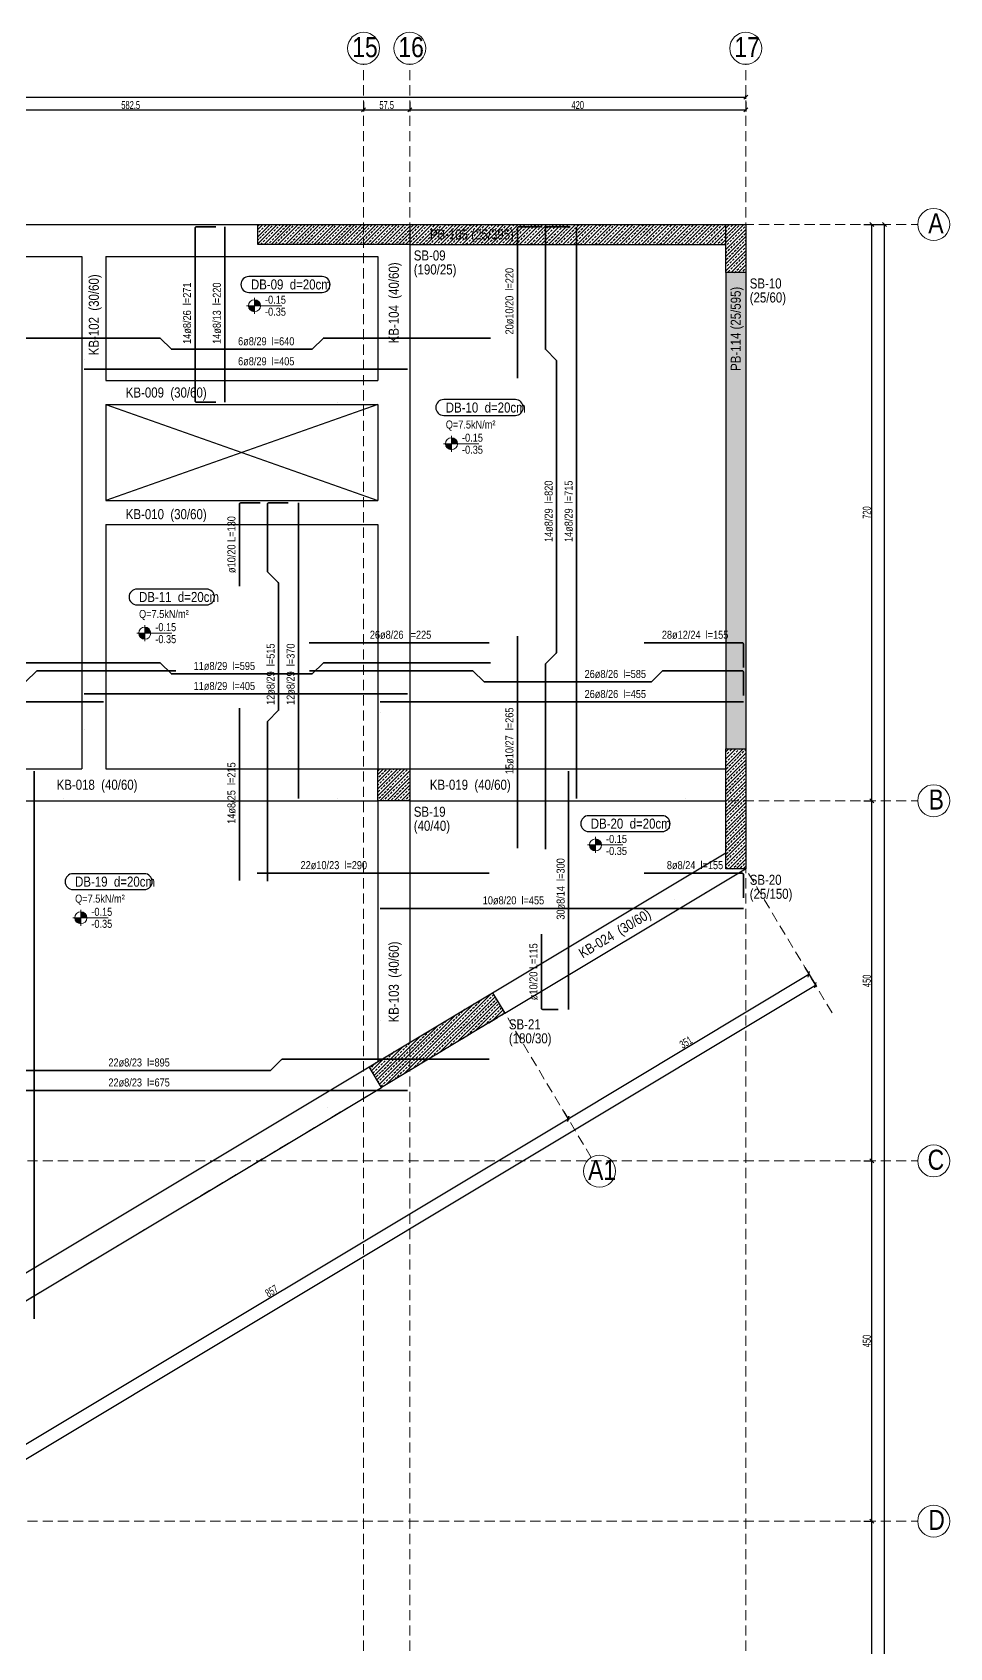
# Model space of a CAD drawing. Header units: millimetres. Extents: x 2018 to 8411, y 702 to 6024.
# Drawn here: x 7262 to 8409, y 3794 to 5812 of the extents above; entities that cross this region are included whole.
import ezdxf
from ezdxf.enums import TextEntityAlignment as Align

# ---------------------------------------------------------------- set-up
doc = ezdxf.new("R2010")
doc.units = ezdxf.units.MM
doc.linetypes.add('DASHED', pattern=[19.05, 12.7, -6.35])
for name, color, linetype, lineweight in [('AKS BALONU (BEYKENT)', 7, 'Continuous', 20), ('AKS CIZGISI (BEYKENT)', 252, 'DASHED', 20), ('AKS NO (BEYKENT)', 3, 'Continuous', 20), ('AKS OLCU (BEYKENT)', 200, 'Continuous', 20), ('CIZGI (BEYKENT)', 1, 'Continuous', 20), ('DONATI (BEYKENT)', 4, 'Continuous', 35), ('DONATI YAZISI (BEYKENT)', 3, 'Continuous', 20), ('DOSEME ISMI (BEYKENT)', 9, 'Continuous', 20), ('DOSEME PAFTA (BEYKENT)', 3, 'Continuous', 20), ('KIRIS (BEYKENT)', 2, 'Continuous', 30), ('KIRIS ISMI (BEYKENT)', 40, 'Continuous', 20), ('KOLON (BEYKENT)', 3, 'Continuous', 30), ('KOLON ISMI (BEYKENT)', 91, 'Continuous', 20), ('KOT CIZGI (BEYKENT)', 120, 'Continuous', 20), ('KOT YAZI (BEYKENT)', 7, 'Continuous', 20), ('LGP_SLAB', 6, 'Continuous', 30), ('PERDE (BEYKENT)', 6, 'Continuous', 30), ('PERDE ISMI (BEYKENT)', 240, 'Continuous', 20), ('TARAMA (BEYKENT)', 252, 'Continuous', 25), ('YAZI (BEYKENT)', 140, 'Continuous', 20)]:
    doc.layers.add(name, color=color, linetype=linetype, lineweight=lineweight)
doc.styles.add('DONATI YAZISI (BEYKENT)', font='')
doc.styles.add('DSMOLC-50', font='bahnschrift light condensed', dxfattribs={"width": 0.75, "height": 10})
doc.styles.add('KLNOLC-50', font='bahnschrift light condensed', dxfattribs={"width": 0.75, "height": 10})
doc.styles.add('KOT (BEYKENT)', font='')
doc.styles.add('stastyle', font='RomanSTA.ttf')
doc.styles.add('YAZI (BEYKENT)', font='')
doc.styles.get('DONATI YAZISI (BEYKENT)').set_extended_font_data('Bahnschrift Light Condensed')
doc.styles.get('KOT (BEYKENT)').set_extended_font_data('Bahnschrift Light Condensed')
doc.styles.get('YAZI (BEYKENT)').set_extended_font_data('Bahnschrift Light Condensed')
doc.dimstyles.new('DSMOLC-50', dxfattribs={"dimtxt": 10, "dimasz": 5, "dimexe": 2, "dimexo": 2, "dimgap": 1, "dimtad": 1, "dimdec": 1, "dimrnd": 0.5, "dimzin": 12, "dimdsep": 46, "dimtxsty": 'DSMOLC-50', "dimblk": 'OBLIQUE', "dimblk1": 'OBLIQUE', "dimblk2": 'OBLIQUE', "dimcen": 0, "dimclrt": 7, "dimadec": 0, "dimazin": 0, "dimtfac": 1, "dimtdec": 4, "dimtix": 1, "dimtmove": 2, "dimatfit": 3, "dimfxl": 1, "dimtzin": 0, "dimarcsym": 0})
doc.dimstyles.new('KLNOLC-50', dxfattribs={"dimtxt": 10, "dimasz": 5, "dimexe": 2, "dimexo": 2, "dimgap": 1, "dimtad": 1, "dimdec": 1, "dimrnd": 0.5, "dimzin": 12, "dimdsep": 46, "dimtxsty": 'KLNOLC-50', "dimblk": 'OBLIQUE', "dimblk1": 'OBLIQUE', "dimblk2": 'OBLIQUE', "dimcen": 0, "dimclrt": 7, "dimadec": 0, "dimazin": 0, "dimtfac": 1, "dimtdec": 4, "dimtix": 1, "dimtmove": 2, "dimatfit": 3, "dimfxl": 1, "dimtzin": 0, "dimarcsym": 0})
pattern_1 = [(45, (1036.827, 1029.5085), (-4.490128, 4.490128), []), (45, (1041.317, 1029.5085), (-4.490128, 4.490128), [3.175, -1.5875])]
pattern_2 = [(45, (1036.827, 1029.5085), (-4.4194174, 4.4194174), []), (45, (1041.2465, 1029.5085), (-4.4194174, 4.4194174), [3.125, -1.5625])]

# ---------------------------------------------------------------- blocks, each defined once
blk = doc.blocks.new('_Oblique')
at = {"color": 0, "linetype": 'ByBlock', "lineweight": -2}
blk.add_line((-0.5, -0.5), (0.5, 0.5), dxfattribs=at)
blk = doc.blocks.new('*D99')
at = {"layer": 'AKS OLCU (BEYKENT)', "color": 0, "lineweight": -2, "transparency": 16777216}
for p, q in [((7094.3, 5725.4), (7094.3, 5713.4)), ((7094.3, 5715.4), (7676.6, 5715.4)), ((7676.6, 5725.4), (7676.6, 5713.4))]:
    blk.add_line(p, q, dxfattribs=at)
at = {"layer": 'DEFPOINTS', "color": 0, "transparency": 16777216}
for p in [(7094.3, 5727.4), (7676.6, 5727.4), (7676.6, 5715.4)]:
    blk.add_point(p, dxfattribs=at)
at = {"layer": 'AKS OLCU (BEYKENT)', "color": 0, "lineweight": -2, "transparency": 16777216, "xscale": 5, "yscale": 5, "zscale": 5, "rotation": 180}
blk.add_blockref('_Oblique', (7094.3, 5715.4), dxfattribs=at)
at = {"layer": 'AKS OLCU (BEYKENT)', "color": 0, "lineweight": -2, "transparency": 16777216, "xscale": 5, "yscale": 5, "zscale": 5}
blk.add_blockref('_Oblique', (7676.6, 5715.4), dxfattribs=at)
at = {"layer": 'AKS OLCU (BEYKENT)', "color": 7, "transparency": 16777216, "insert": (7385.4, 5721.5), "char_height": 10, "attachment_point": 5, "style": 'DSMOLC-50'}
blk.add_mtext('582.5', dxfattribs=at)
blk = doc.blocks.new('*D100')
at = {"layer": 'AKS OLCU (BEYKENT)', "color": 0, "lineweight": -2, "transparency": 16777216}
for p, q in [((7676.6, 5725.4), (7676.6, 5713.4)), ((7676.6, 5715.4), (7734.3, 5715.4)), ((7734.3, 5725.4), (7734.3, 5713.4))]:
    blk.add_line(p, q, dxfattribs=at)
at = {"layer": 'DEFPOINTS', "color": 0, "transparency": 16777216}
for p in [(7676.6, 5727.4), (7734.3, 5727.4), (7734.3, 5715.4)]:
    blk.add_point(p, dxfattribs=at)
at = {"layer": 'AKS OLCU (BEYKENT)', "color": 0, "lineweight": -2, "transparency": 16777216, "xscale": 5, "yscale": 5, "zscale": 5, "rotation": 180}
blk.add_blockref('_Oblique', (7676.6, 5715.4), dxfattribs=at)
at = {"layer": 'AKS OLCU (BEYKENT)', "color": 0, "lineweight": -2, "transparency": 16777216, "xscale": 5, "yscale": 5, "zscale": 5}
blk.add_blockref('_Oblique', (7734.3, 5715.4), dxfattribs=at)
at = {"layer": 'AKS OLCU (BEYKENT)', "color": 7, "transparency": 16777216, "insert": (7705.4, 5721.5), "char_height": 10, "attachment_point": 5, "style": 'DSMOLC-50'}
blk.add_mtext('57.5', dxfattribs=at)
blk = doc.blocks.new('*D101')
at = {"layer": 'AKS OLCU (BEYKENT)', "color": 0, "lineweight": -2, "transparency": 16777216}
for p, q in [((7734.3, 5725.4), (7734.3, 5713.4)), ((7734.3, 5715.4), (8154.3, 5715.4)), ((8154.3, 5725.4), (8154.3, 5713.4))]:
    blk.add_line(p, q, dxfattribs=at)
at = {"layer": 'DEFPOINTS', "color": 0, "transparency": 16777216}
for p in [(7734.3, 5727.4), (8154.3, 5727.4), (8154.3, 5715.4)]:
    blk.add_point(p, dxfattribs=at)
at = {"layer": 'AKS OLCU (BEYKENT)', "color": 0, "lineweight": -2, "transparency": 16777216, "xscale": 5, "yscale": 5, "zscale": 5, "rotation": 180}
blk.add_blockref('_Oblique', (7734.3, 5715.4), dxfattribs=at)
at = {"layer": 'AKS OLCU (BEYKENT)', "color": 0, "lineweight": -2, "transparency": 16777216, "xscale": 5, "yscale": 5, "zscale": 5}
blk.add_blockref('_Oblique', (8154.3, 5715.4), dxfattribs=at)
at = {"layer": 'AKS OLCU (BEYKENT)', "color": 7, "transparency": 16777216, "insert": (7944.3, 5721.5), "char_height": 10, "attachment_point": 5, "style": 'DSMOLC-50'}
blk.add_mtext('420', dxfattribs=at)
blk = doc.blocks.new('*D102')
at = {"layer": 'AKS OLCU (BEYKENT)', "color": 0, "lineweight": -2, "transparency": 16777216}
for p, q in [((2484.3, 5729.4), (2484.3, 5733.4)), ((2484.3, 5731.4), (8154.3, 5731.4)), ((8154.3, 5729.4), (8154.3, 5733.4))]:
    blk.add_line(p, q, dxfattribs=at)
at = {"layer": 'DEFPOINTS', "color": 0, "transparency": 16777216}
for p in [(8154.3, 5731.4), (2484.3, 5727.4), (8154.3, 5727.4)]:
    blk.add_point(p, dxfattribs=at)
at = {"layer": 'AKS OLCU (BEYKENT)', "color": 0, "lineweight": -2, "transparency": 16777216, "xscale": 5, "yscale": 5, "zscale": 5, "rotation": 180}
blk.add_blockref('_Oblique', (2484.3, 5731.4), dxfattribs=at)
at = {"layer": 'AKS OLCU (BEYKENT)', "color": 0, "lineweight": -2, "transparency": 16777216, "xscale": 5, "yscale": 5, "zscale": 5}
blk.add_blockref('_Oblique', (8154.3, 5731.4), dxfattribs=at)
at = {"layer": 'AKS OLCU (BEYKENT)', "color": 7, "transparency": 16777216, "insert": (5319.3, 5737.5), "char_height": 10, "attachment_point": 5, "style": 'DSMOLC-50'}
blk.add_mtext('5670', dxfattribs=at)
blk = doc.blocks.new('*D107')
at = {"layer": 'AKS OLCU (BEYKENT)', "color": 0, "lineweight": -2, "transparency": 16777216}
for p, q in [((8301.8, 3952.4), (8313.8, 3952.4)), ((8311.8, 3287.4), (8311.8, 3952.4)), ((8301.8, 3287.4), (8313.8, 3287.4))]:
    blk.add_line(p, q, dxfattribs=at)
at = {"layer": 'DEFPOINTS', "color": 0, "transparency": 16777216}
for p in [(8299.8, 3952.4), (8311.8, 3952.4), (8299.8, 3287.4)]:
    blk.add_point(p, dxfattribs=at)
at = {"layer": 'AKS OLCU (BEYKENT)', "color": 0, "lineweight": -2, "transparency": 16777216, "xscale": 5, "yscale": 5, "zscale": 5}
for p, rotation in [((8311.8, 3952.4), 90), ((8311.8, 3287.4), 270)]:
    blk.add_blockref('_Oblique', p, dxfattribs=dict(at, rotation=rotation))
at = {"layer": 'AKS OLCU (BEYKENT)', "color": 7, "transparency": 16777216, "insert": (8305.8, 3619.9), "char_height": 10, "attachment_point": 5, "rotation": 90, "style": 'DSMOLC-50'}
blk.add_mtext('665', dxfattribs=at)
blk = doc.blocks.new('*D108')
at = {"layer": 'AKS OLCU (BEYKENT)', "color": 0, "lineweight": -2, "transparency": 16777216}
for p, q in [((8301.8, 4402.4), (8313.8, 4402.4)), ((8311.8, 3952.4), (8311.8, 4402.4)), ((8301.8, 3952.4), (8313.8, 3952.4))]:
    blk.add_line(p, q, dxfattribs=at)
at = {"layer": 'DEFPOINTS', "color": 0, "transparency": 16777216}
for p in [(8299.8, 4402.4), (8311.8, 4402.4), (8299.8, 3952.4)]:
    blk.add_point(p, dxfattribs=at)
at = {"layer": 'AKS OLCU (BEYKENT)', "color": 0, "lineweight": -2, "transparency": 16777216, "xscale": 5, "yscale": 5, "zscale": 5}
for p, rotation in [((8311.8, 4402.4), 90), ((8311.8, 3952.4), 270)]:
    blk.add_blockref('_Oblique', p, dxfattribs=dict(at, rotation=rotation))
at = {"layer": 'AKS OLCU (BEYKENT)', "color": 7, "transparency": 16777216, "insert": (8305.7, 4177.4), "char_height": 10, "attachment_point": 5, "rotation": 90, "style": 'DSMOLC-50'}
blk.add_mtext('450', dxfattribs=at)
blk = doc.blocks.new('*D109')
at = {"layer": 'AKS OLCU (BEYKENT)', "color": 0, "lineweight": -2, "transparency": 16777216}
for p, q in [((8301.8, 4852.4), (8313.8, 4852.4)), ((8311.8, 4402.4), (8311.8, 4852.4)), ((8301.8, 4402.4), (8313.8, 4402.4))]:
    blk.add_line(p, q, dxfattribs=at)
at = {"layer": 'DEFPOINTS', "color": 0, "transparency": 16777216}
for p in [(8299.8, 4852.4), (8311.8, 4852.4), (8299.8, 4402.4)]:
    blk.add_point(p, dxfattribs=at)
at = {"layer": 'AKS OLCU (BEYKENT)', "color": 0, "lineweight": -2, "transparency": 16777216, "xscale": 5, "yscale": 5, "zscale": 5}
for p, rotation in [((8311.8, 4852.4), 90), ((8311.8, 4402.4), 270)]:
    blk.add_blockref('_Oblique', p, dxfattribs=dict(at, rotation=rotation))
at = {"layer": 'AKS OLCU (BEYKENT)', "color": 7, "transparency": 16777216, "insert": (8305.7, 4627.4), "char_height": 10, "attachment_point": 5, "rotation": 90, "style": 'DSMOLC-50'}
blk.add_mtext('450', dxfattribs=at)
blk = doc.blocks.new('*D110')
at = {"layer": 'AKS OLCU (BEYKENT)', "color": 0, "lineweight": -2, "transparency": 16777216}
for p, q in [((8301.8, 5572.4), (8313.8, 5572.4)), ((8311.8, 4852.4), (8311.8, 5572.4)), ((8301.8, 4852.4), (8313.8, 4852.4))]:
    blk.add_line(p, q, dxfattribs=at)
at = {"layer": 'DEFPOINTS', "color": 0, "transparency": 16777216}
for p in [(8299.8, 5572.4), (8311.8, 5572.4), (8299.8, 4852.4)]:
    blk.add_point(p, dxfattribs=at)
at = {"layer": 'AKS OLCU (BEYKENT)', "color": 0, "lineweight": -2, "transparency": 16777216, "xscale": 5, "yscale": 5, "zscale": 5}
for p, rotation in [((8311.8, 5572.4), 90), ((8311.8, 4852.4), 270)]:
    blk.add_blockref('_Oblique', p, dxfattribs=dict(at, rotation=rotation))
at = {"layer": 'AKS OLCU (BEYKENT)', "color": 7, "transparency": 16777216, "insert": (8305.7, 5212.4), "char_height": 10, "attachment_point": 5, "rotation": 90, "style": 'DSMOLC-50'}
blk.add_mtext('720', dxfattribs=at)
blk = doc.blocks.new('*D111')
at = {"layer": 'AKS OLCU (BEYKENT)', "color": 0, "lineweight": -2, "transparency": 16777216}
for p, q in [((8301.8, 5572.4), (8329.8, 5572.4)), ((8327.8, 952.4), (8327.8, 5572.4)), ((8301.8, 952.4), (8329.8, 952.4))]:
    blk.add_line(p, q, dxfattribs=at)
at = {"layer": 'DEFPOINTS', "color": 0, "transparency": 16777216}
for p in [(8299.8, 5572.4), (8327.8, 5572.4), (8299.8, 952.4)]:
    blk.add_point(p, dxfattribs=at)
at = {"layer": 'AKS OLCU (BEYKENT)', "color": 0, "lineweight": -2, "transparency": 16777216, "xscale": 5, "yscale": 5, "zscale": 5}
for p, rotation in [((8327.8, 5572.4), 90), ((8327.8, 952.4), 270)]:
    blk.add_blockref('_Oblique', p, dxfattribs=dict(at, rotation=rotation))
at = {"layer": 'AKS OLCU (BEYKENT)', "color": 7, "transparency": 16777216, "insert": (8321.7, 3262.4), "char_height": 10, "attachment_point": 5, "rotation": 90, "style": 'DSMOLC-50'}
blk.add_mtext('4620', dxfattribs=at)
blk = doc.blocks.new('*D142')
at = {"layer": 'AKS OLCU (BEYKENT)', "color": 0, "lineweight": -2, "transparency": 16777216}
for p, q in [((7927.1, 4463.6), (7933.2, 4453.4)), ((7197.3, 4014.4), (7932.2, 4455.1)), ((7192.2, 4022.9), (7198.3, 4012.6))]:
    blk.add_line(p, q, dxfattribs=at)
at = {"layer": 'DEFPOINTS', "color": 0, "transparency": 16777216}
for p in [(7926, 4465.4), (7932.2, 4455.1), (7191.1, 4024.6)]:
    blk.add_point(p, dxfattribs=at)
at = {"layer": 'AKS OLCU (BEYKENT)', "color": 0, "lineweight": -2, "transparency": 16777216, "xscale": 5, "yscale": 5, "zscale": 5}
for p, rotation in [((7932.2, 4455.1), 30.94990232781326), ((7197.3, 4014.4), 210.9499023278132)]:
    blk.add_blockref('_Oblique', p, dxfattribs=dict(at, rotation=rotation))
at = {"layer": 'AKS OLCU (BEYKENT)', "color": 7, "transparency": 16777216, "insert": (7561.6, 4239.9), "char_height": 10, "attachment_point": 5, "rotation": 30.9499, "style": 'KLNOLC-50'}
blk.add_mtext('857', dxfattribs=at)
blk = doc.blocks.new('*D143')
at = {"layer": 'AKS OLCU (BEYKENT)', "color": 0, "lineweight": -2, "transparency": 16777216}
for p, q in [((8228.2, 4644.2), (8234.4, 4633.9)), ((7932.2, 4455.1), (8233.3, 4635.6)), ((7927.1, 4463.6), (7933.2, 4453.4))]:
    blk.add_line(p, q, dxfattribs=at)
at = {"layer": 'DEFPOINTS', "color": 0, "transparency": 16777216}
for p in [(8227.2, 4645.9), (8233.3, 4635.6), (7926, 4465.4)]:
    blk.add_point(p, dxfattribs=at)
at = {"layer": 'AKS OLCU (BEYKENT)', "color": 0, "lineweight": -2, "transparency": 16777216, "xscale": 5, "yscale": 5, "zscale": 5}
for p, rotation in [((8233.3, 4635.6), 30.94990232781326), ((7932.2, 4455.1), 210.9499023278132)]:
    blk.add_blockref('_Oblique', p, dxfattribs=dict(at, rotation=rotation))
at = {"layer": 'AKS OLCU (BEYKENT)', "color": 7, "transparency": 16777216, "insert": (8079.6, 4550.6), "char_height": 10, "attachment_point": 5, "rotation": 30.9499, "style": 'KLNOLC-50'}
blk.add_mtext('351', dxfattribs=at)
blk = doc.blocks.new('*D144')
at = {"layer": 'AKS OLCU (BEYKENT)', "color": 0, "lineweight": -2, "transparency": 16777216}
for p, q in [((8228.2, 4644.2), (8242.6, 4620.2)), ((5181.6, 2786.9), (8241.6, 4621.9)), ((5168.2, 2809.2), (5182.6, 2785.2))]:
    blk.add_line(p, q, dxfattribs=at)
at = {"layer": 'DEFPOINTS', "color": 0, "transparency": 16777216}
for p in [(8227.2, 4645.9), (8241.6, 4621.9), (5167.2, 2810.9)]:
    blk.add_point(p, dxfattribs=at)
at = {"layer": 'AKS OLCU (BEYKENT)', "color": 0, "lineweight": -2, "transparency": 16777216, "xscale": 5, "yscale": 5, "zscale": 5}
for p, rotation in [((8241.6, 4621.9), 30.94990232781326), ((5181.6, 2786.9), 210.9499023278132)]:
    blk.add_blockref('_Oblique', p, dxfattribs=dict(at, rotation=rotation))
at = {"layer": 'AKS OLCU (BEYKENT)', "color": 7, "transparency": 16777216, "insert": (6708.4, 3709.6), "char_height": 10, "attachment_point": 5, "rotation": 30.9499, "style": 'KLNOLC-50'}
blk.add_mtext('3568', dxfattribs=at)

msp = doc.modelspace()

# ---------------------------------------------------------------- hatches: boundary and pattern name
at = {"layer": 'KOT CIZGI (BEYKENT)'}
h = msp.add_hatch(color=256, dxfattribs=at)
h.dxf.hatch_style = 1
h.paths.add_polyline_path([(7540.17, 5470.84), (7532.67, 5470.84, 0.4142136), (7540.17, 5463.34)])
h = msp.add_hatch(color=256, dxfattribs=at)
h.dxf.hatch_style = 1
h.paths.add_polyline_path([(7540.17, 5478.34), (7540.17, 5470.84), (7547.67, 5470.84, 0.4142136)])
h = msp.add_hatch(color=256, dxfattribs=at)
h.dxf.hatch_style = 1
h.paths.add_polyline_path([(7786.45, 5298.46), (7778.95, 5298.46, 0.4142136), (7786.45, 5290.96)])
h = msp.add_hatch(color=256, dxfattribs=at)
h.dxf.hatch_style = 1
h.paths.add_polyline_path([(7786.45, 5305.96), (7786.45, 5298.46), (7793.95, 5298.46, 0.4142136)])
h = msp.add_hatch(color=256, dxfattribs=at)
h.dxf.hatch_style = 1
h.paths.add_polyline_path([(7403, 5069.29), (7403, 5061.79), (7410.5, 5061.79, 0.4142136)])
h = msp.add_hatch(color=256, dxfattribs=at)
h.dxf.hatch_style = 1
h.paths.add_polyline_path([(7403, 5061.79), (7395.5, 5061.79, 0.4142136), (7403, 5054.29)])
h = msp.add_hatch(color=256, dxfattribs=at)
h.dxf.hatch_style = 1
h.paths.add_polyline_path([(7966.5, 4804.67), (7966.5, 4797.17), (7974, 4797.17, 0.4142136)])
h = msp.add_hatch(color=256, dxfattribs=at)
h.dxf.hatch_style = 1
h.paths.add_polyline_path([(7966.5, 4797.17), (7959, 4797.17, 0.4142136), (7966.5, 4789.67)])
h = msp.add_hatch(color=256, dxfattribs=at)
h.dxf.hatch_style = 1
h.paths.add_polyline_path([(7323.05, 4706.17), (7315.55, 4706.17, 0.4142136), (7323.05, 4698.67)])
h = msp.add_hatch(color=256, dxfattribs=at)
h.dxf.hatch_style = 1
h.paths.add_polyline_path([(7323.05, 4713.67), (7323.05, 4706.17), (7330.55, 4706.17, 0.4142136)])
at = {"layer": 'TARAMA (BEYKENT)'}
h = msp.add_hatch(dxfattribs=at)
h.set_pattern_fill('ANSI33', color=256, style=0, pattern_type=0)
h.set_pattern_definition(pattern_2)
h.paths.add_polyline_path([(7544.3, 5572.41), (7734.3, 5572.41), (7734.3, 5547.41), (7544.3, 5547.41)], flags=0)
at = {"layer": 'TARAMA (BEYKENT)', "lineweight": -3}
h = msp.add_hatch(dxfattribs=at)
h.set_pattern_fill('ANSI33', color=256)
h.set_pattern_definition(pattern_1)
h.paths.add_polyline_path([(8129.3, 5572.41), (7734.3, 5572.41), (7734.3, 5547.41), (8129.3, 5547.41)])
at = {"layer": 'TARAMA (BEYKENT)'}
h = msp.add_hatch(dxfattribs=at)
h.set_pattern_fill('ANSI33', color=256, style=0, pattern_type=0)
h.set_pattern_definition(pattern_2)
h.paths.add_polyline_path([(8129.3, 5572.41), (8154.3, 5572.41), (8154.3, 5512.41), (8129.3, 5512.41)], flags=0)
at = {"layer": 'TARAMA (BEYKENT)', "lineweight": -3}
h = msp.add_hatch(dxfattribs=at)
h.set_pattern_fill('ANSI33', color=256)
h.set_pattern_definition(pattern_1)
h.paths.add_polyline_path([(8154.3, 5512.41), (8129.4, 5512.41), (8129.4, 4917.41), (8154.4, 4917.41)])
at = {"layer": 'TARAMA (BEYKENT)'}
h = msp.add_hatch(dxfattribs=at)
h.set_pattern_fill('ANSI33', color=256, style=0, pattern_type=0)
h.set_pattern_definition(pattern_2)
h.paths.add_polyline_path([(8129.3, 4917.41), (8154.3, 4917.41), (8154.3, 4767.41), (8129.3, 4767.41)], flags=0)
h = msp.add_hatch(dxfattribs=at)
h.set_pattern_fill('ANSI33', color=256, style=0, pattern_type=0)
h.set_pattern_definition(pattern_2)
h.paths.add_polyline_path([(7694.3, 4892.41), (7734.3, 4892.41), (7734.3, 4852.41), (7694.3, 4852.41)], flags=0)
h = msp.add_hatch(dxfattribs=at)
h.set_pattern_fill('ANSI33', color=256, style=0, pattern_type=0)
h.set_pattern_definition(pattern_2)
h.paths.add_polyline_path([(7683.39, 4520), (7837.76, 4612.58), (7853.19, 4586.85), (7698.82, 4494.27)], flags=0)

# ---------------------------------------------------------------- linework, layer by layer
at = {"layer": 'AKS BALONU (BEYKENT)'}
for centre in [(7676.6, 5792.41), (7734.3, 5792.41), (8154.3, 5792.41), (8389.3, 5572.41), (8389.3, 4852.41), (8389.3, 4402.41), (7971.48, 4389.6), (8389.3, 3952.41)]:
    msp.add_circle(centre, 20, dxfattribs=at)
at = {"layer": 'AKS CIZGISI (BEYKENT)'}
for p, q in [((7676.6, 742.41), (7676.6, 5772.41)), ((7734.3, 742.41), (7734.3, 5772.41)), ((8154.3, 742.41), (8154.3, 5772.41)), ((2284.3, 5572.41), (8369.3, 5572.41)), ((2284.3, 4852.41), (8369.3, 4852.41)), ((8262.3, 4587.31), (8154.3, 4767.41)), ((7961.19, 4406.75), (7853.19, 4586.85)), ((2284.3, 4402.41), (8369.3, 4402.41)), ((2284.3, 3952.41), (8369.3, 3952.41))]:
    msp.add_line(p, q, dxfattribs=at)
at = {"layer": 'AKS CIZGISI (BEYKENT)', "flags": 128}
msp.add_lwpolyline([(8154.31, 4767.4), (5094.31, 2932.41)], dxfattribs=at)
at = {"layer": 'CIZGI (BEYKENT)', "lineweight": -3}
for p, q in [((7694.3, 5347.41), (7354.3, 5227.41)), ((7354.3, 5347.41), (7694.3, 5227.41))]:
    msp.add_line(p, q, dxfattribs=at)
at = {"layer": 'DONATI (BEYKENT)'}
for points in [[(7491.84, 5350.41), (7467.34, 5350.41, -0.4142136), (7465.84, 5351.91), (7465.84, 5567.91, -0.4142136), (7467.34, 5569.41), (7491.84, 5569.41)], [(7868.86, 5380.41), (7868.86, 5567.91, -0.4142136), (7870.36, 5569.41), (7899.86, 5569.41)], [(7903.86, 4792.01), (7903.86, 5022.79, -0.1989124), (7904.3, 5023.85), (7917.42, 5036.97, 0.1989124), (7917.86, 5038.03), (7917.86, 5401.79, 0.1989124), (7917.42, 5402.85), (7904.3, 5415.97, -0.1989124), (7903.86, 5417.03), (7903.86, 5567.91, -0.4142136), (7905.36, 5569.41), (7934.86, 5569.41)], [(7211.98, 5430.43), (7421.68, 5430.43, -0.1989124), (7422.74, 5429.99), (7435.86, 5416.87, 0.1989124), (7436.92, 5416.43), (7611.68, 5416.43, 0.1989124), (7612.74, 5416.87), (7625.86, 5429.99, -0.1989124), (7626.92, 5430.43), (7835.39, 5430.43)], [(7521.33, 5120.41), (7521.33, 5222.91, -0.4142136), (7522.83, 5224.41), (7547.33, 5224.41)], [(7556.33, 4752.02), (7556.33, 4950.79, -0.1989124), (7556.77, 4951.85), (7569.89, 4964.97, 0.1989124), (7570.33, 4966.03), (7570.33, 5123.79, 0.1989124), (7569.89, 5124.85), (7556.77, 5137.97, -0.1989124), (7556.33, 5139.03), (7556.33, 5222.91, -0.4142136), (7557.83, 5224.41), (7582.33, 5224.41)], [(8027.41, 5049.8), (8149.89, 5049.8, -0.4142136), (8151.39, 5048.3), (8151.39, 5018.78)], [(6898.34, 5014.8), (7098.16, 5014.8, -0.1989124), (7099.22, 5014.36), (7112.34, 5001.24, 0.1989124), (7113.4, 5000.8), (7253.3, 5000.8, 0.1989124), (7254.36, 5001.24), (7267.48, 5014.36, -0.1989124), (7268.54, 5014.8), (7441.74, 5014.8)], [(7251.75, 5024.8), (7421.68, 5024.8, -0.1989124), (7422.74, 5024.36), (7435.86, 5011.24, 0.1989124), (7436.92, 5010.8), (7611.68, 5010.8, 0.1989124), (7612.74, 5011.24), (7625.86, 5024.36, -0.1989124), (7626.92, 5024.8), (7835.16, 5024.8)], [(7609, 5014.8), (7812.7, 5014.8, -0.1989124), (7813.76, 5014.36), (7826.88, 5001.24, 0.1989124), (7827.94, 5000.8), (8035.76, 5000.8, 0.1989124), (8036.82, 5001.24), (8049.94, 5014.36, -0.1989124), (8051, 5014.8), (8149.89, 5014.8, -0.4142136), (8151.39, 5013.3), (8151.39, 4983.78)], [(8027.3, 4761.97), (8149.8, 4761.97, -0.4142136), (8151.3, 4760.47), (8151.3, 4730.97)], [(7919.87, 4591.78), (7900.36, 4591.78, -0.4142136), (7898.86, 4593.28), (7898.86, 4685.77)], [(6953.87, 4529.45), (7213.74, 4529.45, -0.1989124), (7214.8, 4529.01), (7227.92, 4515.89, 0.1989124), (7228.98, 4515.45), (7559.71, 4515.45, 0.1989124), (7560.77, 4515.89), (7573.89, 4529.01, -0.1989124), (7574.95, 4529.45), (7833.71, 4529.45)]]:
    msp.add_lwpolyline(points, format="xyb", dxfattribs=at)
for points in [[(7503.09, 5350.41), (7503.09, 5569.41)], [(7942.86, 4855.41), (7942.86, 5569.41)], [(7327.3, 5391.43), (7731.3, 5391.43)], [(7595.33, 4855.41), (7595.33, 5224.41)], [(7608.69, 5049.8), (7833.69, 5049.8)], [(7868.86, 4793.21), (7868.86, 5058.21)], [(7327.3, 4985.8), (7731.3, 4985.8)], [(7002.58, 4975.8), (7351.3, 4975.8)], [(7521.33, 4752.89), (7521.33, 4967.88)], [(7697.3, 4975.8), (8151.39, 4975.8)], [(7264.76, 4205.05), (7264.76, 4889.41)], [(7932.86, 4591.78), (7932.86, 4889.41)], [(7543.71, 4761.97), (7833.71, 4761.97)], [(7697.39, 4717.97), (8151.3, 4717.97)], [(7057.32, 4490.45), (7731.3, 4490.45)]]:
    msp.add_lwpolyline(points, dxfattribs=at)
at = {"layer": 'DOSEME PAFTA (BEYKENT)', "lineweight": -3}
for points in [[(7533.1, 5487.51), (7624.78, 5487.51, 1), (7624.78, 5507.29), (7533.1, 5507.29, 1)], [(7776.68, 5333.76), (7866.3, 5333.76, 1), (7866.3, 5353.54), (7776.68, 5353.54, 1)], [(7393.23, 5097.09), (7480.27, 5097.09, 1), (7480.27, 5116.87), (7393.23, 5116.87, 1)], [(7957.97, 4813.93), (8049.9, 4813.93, 1), (8049.9, 4833.71), (7957.97, 4833.71, 1)], [(7313.27, 4741.47), (7402.38, 4741.47, 1), (7402.38, 4761.25), (7313.27, 4761.25, 1)]]:
    msp.add_lwpolyline(points, format="xyb", close=True, dxfattribs=at)
at = {"layer": 'KIRIS (BEYKENT)'}
for p, q in [((6844.25, 5572.41), (7544.4, 5572.41)), ((6844.25, 5532.41), (7324.3, 5532.41)), ((7324.3, 5532.41), (7324.3, 4892.41)), ((7354.3, 5532.41), (7694.3, 5532.41)), ((7354.3, 5532.41), (7354.3, 5377.41)), ((7694.3, 5532.41), (7694.3, 5377.41)), ((7734.3, 5547.41), (7734.3, 4892.41)), ((7354.3, 5377.41), (7694.3, 5377.41)), ((7354.3, 5347.41), (7694.3, 5347.41)), ((7354.3, 5347.41), (7354.3, 5227.41)), ((7694.3, 5347.41), (7694.3, 5227.41)), ((7354.3, 5227.41), (7694.3, 5227.41)), ((7354.3, 5197.41), (7694.3, 5197.41)), ((7354.3, 5197.41), (7354.3, 4892.41)), ((7694.3, 5197.41), (7694.3, 4892.41)), ((7094.35, 4892.41), (7324.3, 4892.41)), ((7354.3, 4892.41), (7694.3, 4892.41)), ((7734.4, 4892.41), (8129.4, 4892.41)), ((7094.35, 4852.41), (7694.3, 4852.41)), ((7694.4, 4852.31), (7694.3, 4526.43)), ((7734.3, 4852.31), (7734.3, 4550.41)), ((7734.4, 4852.41), (8129.4, 4852.41)), ((7837.77, 4612.57), (8129.4, 4787.45)), ((7853.2, 4586.84), (8154.15, 4767.31)), ((7104.59, 4172.9), (7683.4, 4520)), ((7120.02, 4147.17), (7698.83, 4494.27))]:
    msp.add_line(p, q, dxfattribs=at)
at = {"layer": 'KOLON (BEYKENT)'}
for points in [[(7544.3, 5572.41), (7734.3, 5572.41), (7734.3, 5547.41), (7544.3, 5547.41)], [(8129.3, 5572.41), (8154.3, 5572.41), (8154.3, 5512.41), (8129.3, 5512.41)], [(8129.3, 4917.41), (8154.3, 4917.41), (8154.3, 4767.41), (8129.3, 4767.41)], [(7694.3, 4892.41), (7734.3, 4892.41), (7734.3, 4852.41), (7694.3, 4852.41)], [(7683.39, 4520), (7837.76, 4612.58), (7853.19, 4586.85), (7698.82, 4494.27)]]:
    msp.add_lwpolyline(points, close=True, dxfattribs=at)
at = {"layer": 'KOT CIZGI (BEYKENT)'}
for p, q in [((7530.17, 5470.84), (7574.19, 5470.84)), ((7540.17, 5480.84), (7540.17, 5460.84)), ((7786.45, 5308.46), (7786.45, 5288.46)), ((7776.45, 5298.46), (7820.48, 5298.46)), ((7403, 5071.79), (7403, 5051.79)), ((7393, 5061.79), (7437.03, 5061.79)), ((7966.5, 4807.17), (7966.5, 4787.17)), ((7956.5, 4797.17), (8000.53, 4797.17)), ((7313.05, 4706.17), (7357.07, 4706.17)), ((7323.05, 4716.17), (7323.05, 4696.17))]:
    msp.add_line(p, q, dxfattribs=at)
for centre in [(7540.17, 5470.84), (7786.45, 5298.46), (7403, 5061.79), (7966.5, 4797.17), (7323.05, 4706.17)]:
    msp.add_circle(centre, 7.5, dxfattribs=at)
at = {"layer": 'PERDE (BEYKENT)'}
for p, q in [((7734.4, 5572.41), (8129.4, 5572.41)), ((7734.4, 5547.41), (8129.4, 5547.41)), ((8129.4, 5512.51), (8129.4, 4917.31)), ((8154.3, 5512.51), (8154.4, 4917.31))]:
    msp.add_line(p, q, dxfattribs=at)

# ---------------------------------------------------------------- texts
at = {"layer": 'AKS NO (BEYKENT)', "style": 'YAZI (BEYKENT)'}
for s, p in [('15', (7662.37, 5781.41)), ('16', (7720.07, 5781.41)), ('17', (8140.03, 5781.41)), ('A', (8382.52, 5561.41)), ('B', (8382.97, 4841.41)), ('A1', (7957.22, 4378.6)), ('C', (8381.71, 4391.41)), ('D', (8382.52, 3941.41))]:
    msp.add_text(s, height=25, dxfattribs=at).set_placement(p)
at = {"layer": 'DONATI YAZISI (BEYKENT)', "style": 'DONATI YAZISI (BEYKENT)'}
for s, p in [(' 20ø10/20  l=220', (7858.86, 5474.91)), (' 14ø8/26  l=271', (7455.84, 5459.91)), (' 14ø8/13  l=220', (7493.09, 5459.91)), (' 14ø8/29  l=820', (7907.86, 5212.41)), (' 14ø8/29  l=715', (7932.86, 5212.41)), ('ø10/20 L=130', (7511.33, 5172.41)), (' 12ø8/29  l=515', (7560.33, 5008.87)), (' 12ø8/29  l=370', (7585.33, 5008.87)), (' 15ø10/27  l=265', (7858.86, 4925.71)), (' 14ø8/25  l=215', (7511.33, 4860.38)), (' 30ø8/14  l=300', (7922.86, 4740.6)), ('ø10/20 L=115', (7888.86, 4638.77))]:
    msp.add_text(s, height=10, rotation=90, dxfattribs=at).set_placement(p, align=Align.MIDDLE_CENTER)
for s, p in [(' 6ø8/29  l=640', (7553.26, 5426.43)), (' 6ø8/29  l=405', (7553.26, 5401.43)), (' 26ø8/26  l=225', (7721.19, 5059.8)), (' 28ø12/24  l=155', (8089.4, 5059.8)), (' 11ø8/29  l=595', (7500.91, 5020.8)), (' 26ø8/26  l=585', (7989.63, 5010.8)), (' 11ø8/29  l=405', (7500.91, 4995.8)), (' 26ø8/26  l=455', (7989.63, 4985.8)), (' 22ø10/23  l=290', (7637.75, 4771.97)), (' 8ø8/24  l=155', (8089.3, 4771.97)), (' 10ø8/20  l=455', (7862.33, 4727.97)), (' 22ø8/23  l=895', (7394.31, 4525.45)), (' 22ø8/23  l=675', (7394.31, 4500.45))]:
    msp.add_text(s, height=10, dxfattribs=at).set_placement(p, align=Align.MIDDLE_CENTER)
at = {"layer": 'DOSEME ISMI (BEYKENT)', "style": 'YAZI (BEYKENT)'}
for s, p in [('DB-09  d=20cm', (7535.74, 5491.16)), ('DB-10  d=20cm', (7779.32, 5337.41)), ('DB-11  d=20cm', (7395.87, 5100.74)), ('DB-20  d=20cm', (7960.61, 4817.58)), ('DB-19  d=20cm', (7315.91, 4745.12))]:
    msp.add_text(s, height=12.5, dxfattribs=at).set_placement(p)
at = {"layer": 'KIRIS ISMI (BEYKENT)', "style": 'YAZI (BEYKENT)'}
for s, rotation, p in [('KB-104  (40/60)', 90, (7720.56, 5423.87)), ('KB-102  (30/60)', 90, (7345.56, 5408.95)), ('KB-024  (30/60)', 30.94996, (7950.41, 4655.34)), ('KB-103  (40/60)', 90, (7720.56, 4575.46))]:
    msp.add_text(s, height=12.5, rotation=rotation, dxfattribs=at).set_placement(p)
for s, p in [('KB-009  (30/60)', (7379.3, 5356.16)), ('KB-010  (30/60)', (7379.3, 5204.2)), ('KB-018  (40/60)', (7292.81, 4866.16)), ('KB-019  (40/60)', (7759.4, 4866.16))]:
    msp.add_text(s, height=12.5, dxfattribs=at).set_placement(p)
at = {"layer": 'KOLON ISMI (BEYKENT)', "style": 'YAZI (BEYKENT)'}
for s, p in [('SB-09', (7739.3, 5527.41)), ('(190/25)', (7739.3, 5509.91)), ('SB-10', (8159.3, 5492.41)), ('(25/60)', (8159.3, 5474.91)), ('SB-19', (7739.3, 4832.41)), ('(40/40)', (7739.3, 4814.91)), ('SB-20', (8159.3, 4747.41)), ('(25/150)', (8159.3, 4729.91)), ('SB-21', (7858.19, 4566.85)), ('(180/30)', (7858.19, 4549.35))]:
    msp.add_text(s, height=12.5, dxfattribs=at).set_placement(p)
at = {"layer": 'KOT YAZI (BEYKENT)', "style": 'KOT (BEYKENT)'}
for s, p in [(' -0.15', (7550.17, 5473.34)), (' -0.35', (7550.17, 5458.34)), (' -0.15', (7796.45, 5300.96)), (' -0.35', (7796.45, 5285.96)), (' -0.15', (7413, 5064.29)), (' -0.35', (7413, 5049.29)), (' -0.15', (7976.5, 4799.67)), (' -0.35', (7976.5, 4784.67)), (' -0.15', (7333.05, 4708.67)), (' -0.35', (7333.05, 4693.67))]:
    msp.add_text(s, height=10, dxfattribs=at).set_placement(p)
at = {"layer": 'LGP_SLAB', "style": 'stastyle'}
for s, p in [('& 1-.2- 1- 2.723533- 4.199999', (7327.3, 5403.24)), ('& 1-.2- 1- 0- 0', (7644.3, 5350.41)), ('& 1-.2- 1- 3.8- 0', (7697.29, 4962.41)), ('& 1-.2- 1- 2.723533- 4.199999', (7327.3, 4941.58)), ('& 1-.2- 1- 3.368625- 0', (7301.87, 4855.41)), ('& 1-.2- 1- 3.368625- 0', (7644.3, 4855.41)), ('& 1-.2- 1- .8500016- 0', (8079.3, 4855.41)), ('& 2-.2- 1- 0- 7.199996', (8065.42, 4729.6)), ('& 1-.2- 1- 6.400002- 0', (7697.3, 4578.34)), ('& 1-.2- 1- 0- 3.649999', (7631.42, 4469.34))]:
    msp.add_text(s, height=0.0005, dxfattribs=at).set_placement(p)
at = {"layer": 'PERDE ISMI (BEYKENT)', "style": 'YAZI (BEYKENT)'}
msp.add_text('PB-105 (25/395)', height=12.5, dxfattribs=at).set_placement((7759.4, 5553.66))
msp.add_text('PB-114 (25/595)', height=12.5, rotation=90, dxfattribs=at).set_placement((8148.06, 5389.45))
at = {"layer": 'YAZI (BEYKENT)', "style": 'YAZI (BEYKENT)'}
for p in [(7779.32, 5317.41), (7395.87, 5080.74), (7315.91, 4725.12)]:
    msp.add_text('Q=7.5kN/m²', height=10, dxfattribs=at).set_placement(p)

# ---------------------------------------------------------------- dimensions: what is measured, and where the dimension line sits
at = {"layer": 'AKS OLCU (BEYKENT)'}
for base, p1, p2, picture, middle in [((8154.3, 5731.41), (2484.3, 5727.41), (8154.3, 5727.41), '*D102', (5319.3, 5737.52)), ((7676.6, 5715.41), (7094.3, 5727.41), (7676.6, 5727.41), '*D99', (7385.45, 5721.52)), ((7734.3, 5715.41), (7676.6, 5727.41), (7734.3, 5727.41), '*D100', (7705.45, 5721.46)), ((8154.3, 5715.41), (7734.3, 5727.41), (8154.3, 5727.41), '*D101', (7944.3, 5721.52))]:
    dim = msp.add_linear_dim(base=base, p1=p1, p2=p2, dimstyle='DSMOLC-50', dxfattribs=at)
    dim.commit()
    dim.dimension.update_dxf_attribs({"geometry": picture, "text_midpoint": middle})
for base, p1, p2, angle, dimstyle, picture, middle in [((8311.82, 5572.41), (8299.82, 4852.41), (8299.82, 5572.41), 90, 'DSMOLC-50', '*D110', (8305.72, 5212.41)), ((8327.82, 5572.41), (8299.82, 952.41), (8299.82, 5572.41), 90, 'DSMOLC-50', '*D111', (8321.72, 3262.41)), ((8311.82, 4852.41), (8299.82, 4402.41), (8299.82, 4852.41), 90, 'DSMOLC-50', '*D109', (8305.72, 4627.41)), ((8241.55, 4621.91), (5167.15, 2810.93), (8227.15, 4645.92), 30.9499, 'KLNOLC-50', '*D144', (6708.41, 3709.65)), ((8233.33, 4635.63), (7926.05, 4465.36), (8227.15, 4645.92), 30.9499, 'KLNOLC-50', '*D143', (8079.63, 4550.58)), ((7932.22, 4455.07), (7191.13, 4024.65), (7926.05, 4465.36), 30.9499, 'KLNOLC-50', '*D142', (7561.62, 4239.95)), ((8311.82, 4402.41), (8299.82, 3952.41), (8299.82, 4402.41), 90, 'DSMOLC-50', '*D108', (8305.72, 4177.41)), ((8311.82, 3952.41), (8299.82, 3287.41), (8299.82, 3952.41), 90, 'DSMOLC-50', '*D107', (8305.77, 3619.91))]:
    dim = msp.add_linear_dim(base=base, p1=p1, p2=p2, angle=angle, dimstyle=dimstyle, dxfattribs=at)
    dim.commit()
    dim.dimension.update_dxf_attribs({"geometry": picture, "text_midpoint": middle})

doc.saveas('drawing.dxf')
